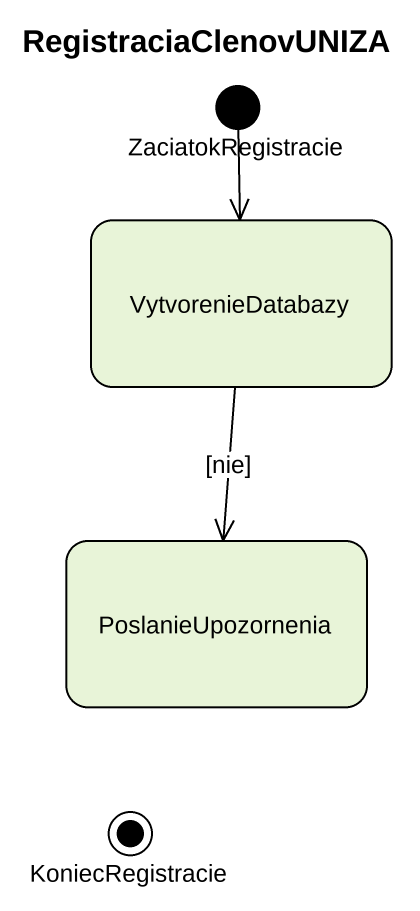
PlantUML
@startuml
title RegistraciaClenovUNIZA
hide empty description
state ZaciatokRegistracie <<start>>
state VytvorenieDatabazy
state PoslanieUpozornenia
state KoniecRegistracie <<end>>
ZaciatokRegistracie --> VytvorenieDatabazy
VytvorenieDatabazy --> PoslanieUpozornenia : [nie]
@enduml
